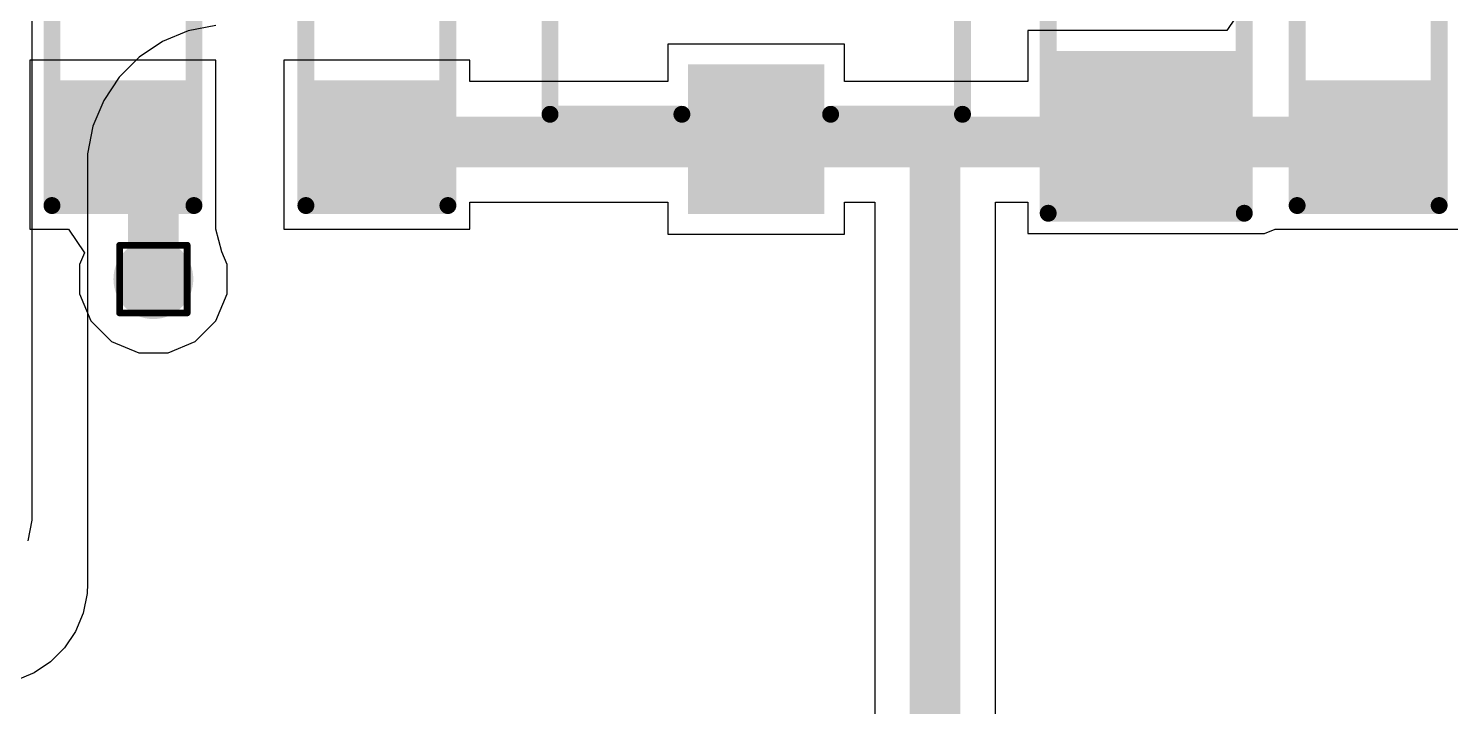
# Model space of a CAD drawing. Header units: inches. Extents: x -40 to 219, y 2 to 133.
# Drawn here: x 63.4 to 74.08, y 18.79 to 23.89 of the extents above; entities that cross this region are included whole.
import ezdxf

# ---------------------------------------------------------------- set-up
doc = ezdxf.new("R2010")
doc.units = ezdxf.units.IN
for name, color, linetype in [('Bottom Layer', 5, 'Continuous'), ('Drill Drawing', 1, 'Continuous'), ('Top Layer', 1, 'Continuous'), ('Top Overlay', 2, 'Continuous'), ('Top Paste', 8, 'Continuous'), ('Top Solder', 216, 'Continuous'), ('Via Holes', 16, 'Continuous')]:
    doc.layers.add(name, color=color, linetype=linetype)

# ---------------------------------------------------------------- blocks, each defined once
blk = doc.blocks.new('RES_0805_51')
at = {"layer": 'Top Layer'}
for points in [[(-1.524, 0.635), (-0.508, 0.635), (-0.508, -0.635), (-1.524, -0.635)], [(0.508, 0.635), (1.524, 0.635), (1.524, -0.635), (0.508, -0.635)]]:
    blk.add_hatch(color=1, dxfattribs=at).paths.add_polyline_path(points)
at = {"layer": 'Top Paste'}
for points in [[(-1.524, 0.635), (-0.508, 0.635), (-0.508, -0.635), (-1.524, -0.635)], [(0.508, 0.635), (1.524, 0.635), (1.524, -0.635), (0.508, -0.635)]]:
    blk.add_hatch(color=8, dxfattribs=at).paths.add_polyline_path(points)
at = {"layer": 'Top Solder'}
for points in [[(-1.6256, 0.7366), (-0.4064, 0.7366), (-0.4064, -0.7366), (-1.6256, -0.7366)], [(0.4064, 0.7366), (1.6256, 0.7366), (1.6256, -0.7366), (0.4064, -0.7366)]]:
    blk.add_hatch(color=216, dxfattribs=at).paths.add_polyline_path(points)
at = {"layer": 'Top Overlay'}
for points in [[(1.6256, 0.7366, 0.127, 0.127, 0), (-1.6256, 0.7366, 0.127, 0.127, 0)], [(-1.6256, -0.7366, 0.127, 0.127, 0), (-1.6256, 0.7366, 0.127, 0.127, 0)], [(1.6256, -0.7366, 0.127, 0.127, 0), (1.6256, 0.7366, 0.127, 0.127, 0)], [(1.6256, -0.7366, 0.127, 0.127, 0), (-1.6256, -0.7366, 0.127, 0.127, 0)]]:
    blk.add_lwpolyline(points, format="xyseb", dxfattribs=at)
for points in [[(-1.65735, 0.7366, 0.0635, 0.0635, 1), (-1.59385, 0.7366, 0.0635, 0.0635, 1)], [(-1.65735, 0.7366, 0.0635, 0.0635, 1), (-1.59385, 0.7366, 0.0635, 0.0635, 1)], [(1.59385, 0.7366, 0.0635, 0.0635, 1), (1.65735, 0.7366, 0.0635, 0.0635, 1)], [(1.59385, 0.7366, 0.0635, 0.0635, 1), (1.65735, 0.7366, 0.0635, 0.0635, 1)], [(-1.65735, -0.7366, 0.0635, 0.0635, 1), (-1.59385, -0.7366, 0.0635, 0.0635, 1)], [(-1.65735, -0.7366, 0.0635, 0.0635, 1), (-1.59385, -0.7366, 0.0635, 0.0635, 1)], [(1.59385, -0.7366, 0.0635, 0.0635, 1), (1.65735, -0.7366, 0.0635, 0.0635, 1)], [(1.59385, -0.7366, 0.0635, 0.0635, 1), (1.65735, -0.7366, 0.0635, 0.0635, 1)]]:
    blk.add_lwpolyline(points, format="xyseb", close=True, dxfattribs=at)
blk = doc.blocks.new('R___0603_57')
at = {"layer": 'Top Layer'}
for points in [[(-0.3809999999999999, 0.4445), (-0.3809999999999999, -0.4445), (-1.143, -0.4445), (-1.143, 0.4445)], [(1.143, 0.4445), (1.143, -0.4445), (0.3809999999999999, -0.4445), (0.3809999999999999, 0.4445)]]:
    blk.add_hatch(color=1, dxfattribs=at).paths.add_polyline_path(points)
at = {"layer": 'Top Paste'}
for points in [[(-0.3809999999999999, 0.4445), (-0.3809999999999999, -0.4445), (-1.143, -0.4445), (-1.143, 0.4445)], [(1.143, 0.4445), (1.143, -0.4445), (0.3809999999999999, -0.4445), (0.3809999999999999, 0.4445)]]:
    blk.add_hatch(color=8, dxfattribs=at).paths.add_polyline_path(points)
at = {"layer": 'Top Solder'}
for points in [[(-0.2794, 0.5460999999999999), (-0.2794, -0.5460999999999999), (-1.2446, -0.5460999999999999), (-1.2446, 0.5460999999999999)], [(1.2446, 0.5460999999999999), (1.2446, -0.5460999999999999), (0.2794, -0.5460999999999999), (0.2794, 0.5460999999999999)]]:
    blk.add_hatch(color=216, dxfattribs=at).paths.add_polyline_path(points)
at = {"layer": 'Top Overlay'}
for points in [[(1.2192, 0.5334, 0.127, 0.127, 0), (-1.2192, 0.5334, 0.127, 0.127, 0)], [(-1.2192, -0.5334, 0.127, 0.127, 0), (-1.2192, 0.5334, 0.127, 0.127, 0)], [(1.2192, -0.5334, 0.127, 0.127, 0), (1.2192, 0.5334, 0.127, 0.127, 0)], [(1.2192, -0.5334, 0.127, 0.127, 0), (-1.2192, -0.5334, 0.127, 0.127, 0)]]:
    blk.add_lwpolyline(points, format="xyseb", dxfattribs=at)
for points in [[(-1.25095, 0.5334, 0.0635, 0.0635, 1), (-1.18745, 0.5334, 0.0635, 0.0635, 1)], [(-1.25095, 0.5334, 0.0635, 0.0635, 1), (-1.18745, 0.5334, 0.0635, 0.0635, 1)], [(1.18745, 0.5334, 0.0635, 0.0635, 1), (1.25095, 0.5334, 0.0635, 0.0635, 1)], [(1.18745, 0.5334, 0.0635, 0.0635, 1), (1.25095, 0.5334, 0.0635, 0.0635, 1)], [(-1.25095, -0.5334, 0.0635, 0.0635, 1), (-1.18745, -0.5334, 0.0635, 0.0635, 1)], [(-1.25095, -0.5334, 0.0635, 0.0635, 1), (-1.18745, -0.5334, 0.0635, 0.0635, 1)], [(1.18745, -0.5334, 0.0635, 0.0635, 1), (1.25095, -0.5334, 0.0635, 0.0635, 1)], [(1.18745, -0.5334, 0.0635, 0.0635, 1), (1.25095, -0.5334, 0.0635, 0.0635, 1)]]:
    blk.add_lwpolyline(points, format="xyseb", close=True, dxfattribs=at)
blk = doc.blocks.new('R___0603_63')
at = {"layer": 'Top Layer'}
for points in [[(-0.3809999999999999, 0.4445), (-0.3809999999999999, -0.4445), (-1.143, -0.4445), (-1.143, 0.4445)], [(1.143, 0.4445), (1.143, -0.4445), (0.3809999999999999, -0.4445), (0.3809999999999999, 0.4445)]]:
    blk.add_hatch(color=1, dxfattribs=at).paths.add_polyline_path(points)
at = {"layer": 'Top Paste'}
for points in [[(-0.3809999999999999, 0.4445), (-0.3809999999999999, -0.4445), (-1.143, -0.4445), (-1.143, 0.4445)], [(1.143, 0.4445), (1.143, -0.4445), (0.3809999999999999, -0.4445), (0.3809999999999999, 0.4445)]]:
    blk.add_hatch(color=8, dxfattribs=at).paths.add_polyline_path(points)
at = {"layer": 'Top Solder'}
for points in [[(-0.2794, 0.5460999999999999), (-0.2794, -0.5460999999999999), (-1.2446, -0.5460999999999999), (-1.2446, 0.5460999999999999)], [(1.2446, 0.5460999999999999), (1.2446, -0.5460999999999999), (0.2794, -0.5460999999999999), (0.2794, 0.5460999999999999)]]:
    blk.add_hatch(color=216, dxfattribs=at).paths.add_polyline_path(points)
at = {"layer": 'Top Overlay'}
for points in [[(-1.2192, 0.5334, 0.127, 0.127, 0), (1.2192, 0.5334, 0.127, 0.127, 0)], [(-1.2192, 0.5334, 0.127, 0.127, 0), (-1.2192, -0.5334, 0.127, 0.127, 0)], [(1.2192, 0.5334, 0.127, 0.127, 0), (1.2192, -0.5334, 0.127, 0.127, 0)], [(-1.2192, -0.5334, 0.127, 0.127, 0), (1.2192, -0.5334, 0.127, 0.127, 0)]]:
    blk.add_lwpolyline(points, format="xyseb", dxfattribs=at)
for points in [[(-1.25095, 0.5334, 0.0635, 0.0635, 1), (-1.18745, 0.5334, 0.0635, 0.0635, 1)], [(-1.25095, 0.5334, 0.0635, 0.0635, 1), (-1.18745, 0.5334, 0.0635, 0.0635, 1)], [(1.18745, 0.5334, 0.0635, 0.0635, 1), (1.25095, 0.5334, 0.0635, 0.0635, 1)], [(1.18745, 0.5334, 0.0635, 0.0635, 1), (1.25095, 0.5334, 0.0635, 0.0635, 1)], [(-1.25095, -0.5334, 0.0635, 0.0635, 1), (-1.18745, -0.5334, 0.0635, 0.0635, 1)], [(-1.25095, -0.5334, 0.0635, 0.0635, 1), (-1.18745, -0.5334, 0.0635, 0.0635, 1)], [(1.18745, -0.5334, 0.0635, 0.0635, 1), (1.25095, -0.5334, 0.0635, 0.0635, 1)], [(1.18745, -0.5334, 0.0635, 0.0635, 1), (1.25095, -0.5334, 0.0635, 0.0635, 1)]]:
    blk.add_lwpolyline(points, format="xyseb", close=True, dxfattribs=at)
blk = doc.blocks.new('R___0603_69')
at = {"layer": 'Top Layer'}
for points in [[(-0.3809999999999999, 0.4445), (-0.3809999999999999, -0.4445), (-1.143, -0.4445), (-1.143, 0.4445)], [(1.143, 0.4445), (1.143, -0.4445), (0.3809999999999999, -0.4445), (0.3809999999999999, 0.4445)]]:
    blk.add_hatch(color=1, dxfattribs=at).paths.add_polyline_path(points)
at = {"layer": 'Top Paste'}
for points in [[(-0.3809999999999999, 0.4445), (-0.3809999999999999, -0.4445), (-1.143, -0.4445), (-1.143, 0.4445)], [(1.143, 0.4445), (1.143, -0.4445), (0.3809999999999999, -0.4445), (0.3809999999999999, 0.4445)]]:
    blk.add_hatch(color=8, dxfattribs=at).paths.add_polyline_path(points)
at = {"layer": 'Top Solder'}
for points in [[(-0.2794, 0.5460999999999999), (-0.2794, -0.5460999999999999), (-1.2446, -0.5460999999999999), (-1.2446, 0.5460999999999999)], [(1.2446, 0.5460999999999999), (1.2446, -0.5460999999999999), (0.2794, -0.5460999999999999), (0.2794, 0.5460999999999999)]]:
    blk.add_hatch(color=216, dxfattribs=at).paths.add_polyline_path(points)
at = {"layer": 'Top Overlay'}
for points in [[(1.2192, 0.5334, 0.127, 0.127, 0), (-1.2192, 0.5334, 0.127, 0.127, 0)], [(-1.2192, -0.5334, 0.127, 0.127, 0), (-1.2192, 0.5334, 0.127, 0.127, 0)], [(1.2192, -0.5334, 0.127, 0.127, 0), (1.2192, 0.5334, 0.127, 0.127, 0)], [(1.2192, -0.5334, 0.127, 0.127, 0), (-1.2192, -0.5334, 0.127, 0.127, 0)]]:
    blk.add_lwpolyline(points, format="xyseb", dxfattribs=at)
for points in [[(-1.25095, 0.5334, 0.0635, 0.0635, 1), (-1.18745, 0.5334, 0.0635, 0.0635, 1)], [(-1.25095, 0.5334, 0.0635, 0.0635, 1), (-1.18745, 0.5334, 0.0635, 0.0635, 1)], [(1.18745, 0.5334, 0.0635, 0.0635, 1), (1.25095, 0.5334, 0.0635, 0.0635, 1)], [(1.18745, 0.5334, 0.0635, 0.0635, 1), (1.25095, 0.5334, 0.0635, 0.0635, 1)], [(-1.25095, -0.5334, 0.0635, 0.0635, 1), (-1.18745, -0.5334, 0.0635, 0.0635, 1)], [(-1.25095, -0.5334, 0.0635, 0.0635, 1), (-1.18745, -0.5334, 0.0635, 0.0635, 1)], [(1.18745, -0.5334, 0.0635, 0.0635, 1), (1.25095, -0.5334, 0.0635, 0.0635, 1)], [(1.18745, -0.5334, 0.0635, 0.0635, 1), (1.25095, -0.5334, 0.0635, 0.0635, 1)]]:
    blk.add_lwpolyline(points, format="xyseb", close=True, dxfattribs=at)
blk = doc.blocks.new('SOT_23_130')
at = {"layer": 'Top Layer'}
for points in [[(-0.41000045, 1.46000089), (0.41000045, 1.46000089), (0.41000045, 0.54000019), (-0.41000045, 0.54000019)], [(-1.36000109, -0.54000019), (-0.54000019, -0.54000019), (-0.54000019, -1.46000089), (-1.36000109, -1.46000089)], [(0.54000019, -0.54000019), (1.36000109, -0.54000019), (1.36000109, -1.46000089), (0.54000019, -1.46000089)]]:
    blk.add_hatch(color=1, dxfattribs=at).paths.add_polyline_path(points)
at = {"layer": 'Top Paste'}
for points in [[(-0.41000045, 1.46000089), (0.41000045, 1.46000089), (0.41000045, 0.54000019), (-0.41000045, 0.54000019)], [(-1.36000109, -0.54000019), (-0.54000019, -0.54000019), (-0.54000019, -1.46000089), (-1.36000109, -1.46000089)], [(0.54000019, -0.54000019), (1.36000109, -0.54000019), (1.36000109, -1.46000089), (0.54000019, -1.46000089)]]:
    blk.add_hatch(color=8, dxfattribs=at).paths.add_polyline_path(points)
at = {"layer": 'Top Solder'}
for points in [[(-0.51160045, 1.56160089), (0.51160045, 1.56160089), (0.51160045, 0.43840019), (-0.51160045, 0.43840019)], [(-1.46160109, -0.43840019), (-0.43840019, -0.43840019), (-0.43840019, -1.56160089), (-1.46160109, -1.56160089)], [(0.43840019, -0.43840019), (1.46160109, -0.43840019), (1.46160109, -1.56160089), (0.43840019, -1.56160089)]]:
    blk.add_hatch(color=216, dxfattribs=at).paths.add_polyline_path(points)
at = {"layer": 'Top Overlay'}
for points in [[(-1.5494, 0.8128, 0.127, 0.127, 0), (-1.54940254, -0.5841999999999999, 0.127, 0.127, 0)], [(-0.5588, 0.8128, 0.127, 0.127, 0), (-1.5494, 0.8128, 0.127, 0.127, 0)], [(1.5494, 0.8128, 0.127, 0.127, 0), (0.5588, 0.8128, 0.127, 0.127, 0)], [(1.54940254, -0.5841999999999999, 0.127, 0.127, 0), (1.5494, 0.8128, 0.127, 0.127, 0)], [(0.3302, -0.7874, 0.127, 0.127, 0), (-0.3302, -0.7874, 0.127, 0.127, 0)], [(-1.5494, -1.1684, 0.127, 0.127, 0), (-1.6764, -1.0414, 0.127, 0.127, 0)], [(-1.6764, -1.0414, 0.127, 0.127, 0), (-1.6764, -1.2954, 0.127, 0.127, 0)], [(-1.5494, -1.1684, 0.127, 0.127, 0), (-1.6764, -1.2954, 0.127, 0.127, 0)]]:
    blk.add_lwpolyline(points, format="xyseb", dxfattribs=at)
for points in [[(-1.58115, 0.8128, 0.0635, 0.0635, 1), (-1.51765, 0.8128, 0.0635, 0.0635, 1)], [(-1.58115, 0.8128, 0.0635, 0.0635, 1), (-1.51765, 0.8128, 0.0635, 0.0635, 1)], [(-0.5905499999999999, 0.8128, 0.0635, 0.0635, 1), (-0.52705, 0.8128, 0.0635, 0.0635, 1)], [(0.52705, 0.8128, 0.0635, 0.0635, 1), (0.5905499999999999, 0.8128, 0.0635, 0.0635, 1)], [(1.51765, 0.8128, 0.0635, 0.0635, 1), (1.58115, 0.8128, 0.0635, 0.0635, 1)], [(1.51765, 0.8128, 0.0635, 0.0635, 1), (1.58115, 0.8128, 0.0635, 0.0635, 1)], [(-1.58115254, -0.5841999999999999, 0.0635, 0.0635, 1), (-1.51765254, -0.5841999999999999, 0.0635, 0.0635, 1)], [(1.51765254, -0.5841999999999999, 0.0635, 0.0635, 1), (1.58115254, -0.5841999999999999, 0.0635, 0.0635, 1)], [(-0.36195, -0.7874, 0.0635, 0.0635, 1), (-0.29845, -0.7874, 0.0635, 0.0635, 1)], [(0.29845, -0.7874, 0.0635, 0.0635, 1), (0.36195, -0.7874, 0.0635, 0.0635, 1)], [(-1.70815, -1.0414, 0.0635, 0.0635, 1), (-1.64465, -1.0414, 0.0635, 0.0635, 1)], [(-1.70815, -1.0414, 0.0635, 0.0635, 1), (-1.64465, -1.0414, 0.0635, 0.0635, 1)], [(-1.58115, -1.1684, 0.0635, 0.0635, 1), (-1.51765, -1.1684, 0.0635, 0.0635, 1)], [(-1.58115, -1.1684, 0.0635, 0.0635, 1), (-1.51765, -1.1684, 0.0635, 0.0635, 1)], [(-1.70815, -1.2954, 0.0635, 0.0635, 1), (-1.64465, -1.2954, 0.0635, 0.0635, 1)], [(-1.70815, -1.2954, 0.0635, 0.0635, 1), (-1.64465, -1.2954, 0.0635, 0.0635, 1)]]:
    blk.add_lwpolyline(points, format="xyseb", close=True, dxfattribs=at)

msp = doc.modelspace()

# ---------------------------------------------------------------- hatches: boundary and pattern name
at = {"layer": 'Bottom Layer'}
h = msp.add_hatch(color=5, dxfattribs=at)
edge = h.paths.add_edge_path()
edge.add_arc((64.33922107999999, 22.00339008), 0.2999994, 0, 360)
at = {"layer": 'Top Layer'}
h = msp.add_hatch(color=1, dxfattribs=at)
edge = h.paths.add_edge_path()
edge.add_arc((64.33922107999999, 22.00339008), 0.2999994, 0, 360)
at = {"layer": 'Via Holes'}
h = msp.add_hatch(color=7, dxfattribs=at)
edge = h.paths.add_edge_path()
edge.add_arc((64.33922107999999, 22.00339008), 0.1499997, 0, 360)

# ---------------------------------------------------------------- linework, layer by layer
at = {"layer": 'Bottom Layer'}
for p, q in [((63.42930926, 20.27009154), (63.42932195999999, 33.49564294)), ((64.60144813999999, 23.8673132), (64.40693748, 23.7867444)), ((64.80793489999999, 23.908385), (64.60144813999999, 23.8673132)), ((64.40693748, 23.7867444), (64.23188576, 23.6697774)), ((64.23188576, 23.6697774), (64.08301636, 23.520908)), ((64.08301636, 23.520908), (63.96604935999999, 23.34585628)), ((63.96604935999999, 23.34585628), (63.88548056, 23.15134562)), ((63.88548056, 23.15134562), (63.84440876, 22.94485886)), ((63.84440876, 22.94485886), (63.8444113, 22.8395911)), ((63.8444113, 22.83959364), (63.84440621999999, 19.71537332)), ((63.8444113, 22.8395911), (63.8444113, 22.83959364)), ((63.42930418, 20.270089), (63.42930926, 20.27009154)), ((63.42931688, 20.19161316), (63.42930418, 20.270089)), ((63.39871496, 20.03767138), (63.42931688, 20.19161316)), ((63.84440621999999, 19.71537332), (63.84074862, 19.64088274)), ((63.84074862, 19.64088274), (63.8116834, 19.49476162)), ((63.8116834, 19.49476162), (63.75467056, 19.35711902)), ((63.75467056, 19.35711902), (63.67190212, 19.23324322)), ((63.67190212, 19.23324322), (63.56655561999999, 19.12789672)), ((63.56655561999999, 19.12789672), (63.44267982, 19.04512828)), ((63.44267982, 19.04512828), (63.30503722, 18.98811544))]:
    msp.add_line(p, q, dxfattribs=at)
at = {"layer": 'Drill Drawing'}
for points in [[(64.08522108, 22.25739008, 0.0508, 0.0508, 0), (64.59322107999999, 22.25739008, 0.0508, 0.0508, 0)], [(64.08522108, 21.74939008, 0.0508, 0.0508, 0), (64.08522108, 22.25739008, 0.0508, 0.0508, 0)], [(64.59322107999999, 21.74939008, 0.0508, 0.0508, 0), (64.59322107999999, 22.25739008, 0.0508, 0.0508, 0)], [(64.08522108, 21.74939008, 0.0508, 0.0508, 0), (64.59322107999999, 21.74939008, 0.0508, 0.0508, 0)]]:
    msp.add_lwpolyline(points, format="xyseb", dxfattribs=at)
for points in [[(64.07252107999999, 22.25739008, 0.0254, 0.0254, 1), (64.09792107999999, 22.25739008, 0.0254, 0.0254, 1)], [(64.07252107999999, 22.25739008, 0.0254, 0.0254, 1), (64.09792107999999, 22.25739008, 0.0254, 0.0254, 1)], [(64.58052108, 22.25739008, 0.0254, 0.0254, 1), (64.60592107999999, 22.25739008, 0.0254, 0.0254, 1)], [(64.58052108, 22.25739008, 0.0254, 0.0254, 1), (64.60592107999999, 22.25739008, 0.0254, 0.0254, 1)], [(64.07252107999999, 21.74939008, 0.0254, 0.0254, 1), (64.09792107999999, 21.74939008, 0.0254, 0.0254, 1)], [(64.07252107999999, 21.74939008, 0.0254, 0.0254, 1), (64.09792107999999, 21.74939008, 0.0254, 0.0254, 1)], [(64.58052108, 21.74939008, 0.0254, 0.0254, 1), (64.60592107999999, 21.74939008, 0.0254, 0.0254, 1)], [(64.58052108, 21.74939008, 0.0254, 0.0254, 1), (64.60592107999999, 21.74939008, 0.0254, 0.0254, 1)]]:
    msp.add_lwpolyline(points, format="xyseb", close=True, dxfattribs=at)
at = {"layer": 'Top Layer'}
for p, q in [((72.52496544, 24.0472087), (72.40424177999999, 23.86940616)), ((72.40424177999999, 23.86940616), (70.90959148, 23.86940616)), ((70.90959148, 23.86940616), (70.90959148, 23.48665356)), ((69.53262953999999, 23.76790014), (68.20463117999999, 23.76790014)), ((68.20463117999999, 23.76790014), (68.20463117999999, 23.48665356)), ((69.53262953999999, 23.48665356), (69.53262953999999, 23.76790014)), ((64.80912108, 23.6479969), (63.41212108, 23.6479969)), ((63.41212108, 23.6479969), (63.41212108, 22.3779969)), ((64.80912108, 22.37800198), (64.80912108, 23.6479969)), ((66.71713098, 23.6479969), (65.32013098, 23.6479969)), ((65.32013098, 23.6479969), (65.32013098, 22.3779969)), ((66.71713098, 23.48665356), (66.71713098, 23.6479969)), ((68.20463117999999, 23.48665356), (66.71713098, 23.48665356)), ((70.90959148, 23.48665356), (69.53262953999999, 23.48665356)), ((66.71713098, 22.3779969), (66.71713098, 22.58023932)), ((66.71713098, 22.58023932), (68.20463117999999, 22.58023932)), ((68.20463117999999, 22.58023932), (68.20463117999999, 22.33990198)), ((69.53262953999999, 22.33990198), (69.53262953999999, 22.58023932)), ((69.53262953999999, 22.58023932), (69.75857016, 22.58023932)), ((69.75857016, 22.58023932), (69.75857016, 11.98862474)), ((70.6649844, 11.98862474), (70.6649844, 22.58023932)), ((70.6649844, 22.58023932), (70.90959148, 22.58023932)), ((70.90959148, 22.58023932), (70.90959148, 22.34540616)), ((63.41212108, 22.3779969), (63.70229321999999, 22.3779969)), ((63.70229321999999, 22.3779969), (63.82109663999999, 22.20019436)), ((64.80912362, 22.37799944), (64.80912108, 22.37800198)), ((64.80912615999999, 22.37800198), (64.80912362, 22.37799944)), ((64.85429498, 22.20756544), (64.80912615999999, 22.37800198)), ((65.32013098, 22.3779969), (66.71713098, 22.3779969)), ((68.20463117999999, 22.33990198), (69.53262953999999, 22.33990198)), ((70.90959148, 22.34540616), (72.60297392, 22.34540616)), ((72.60297392, 22.34540616), (72.68758894, 22.34540108)), ((72.68758894, 22.34539854), (72.76728397999999, 22.37798674)), ((72.68758894, 22.34540108), (72.68758894, 22.34539854)), ((72.76728397999999, 22.37798674), (72.76728652, 22.37799182)), ((72.76728652, 22.37799182), (74.1642789, 22.37799182)), ((63.82109663999999, 22.20019436), (63.78522167999999, 22.11358798)), ((64.89322048, 22.11358798), (64.85429498, 22.20756544)), ((63.78522167999999, 22.11358798), (63.78522167999999, 21.89319218)), ((64.89322048, 21.89319218), (64.89322048, 22.11358798)), ((63.78522167999999, 21.89319218), (63.86956237999999, 21.68957562)), ((64.80887978, 21.68957562), (64.89322048, 21.89319218)), ((63.86956237999999, 21.68957562), (64.02540662, 21.53373138)), ((64.65303553999999, 21.53373138), (64.80887978, 21.68957562)), ((64.02540662, 21.53373138), (64.22902318, 21.44939068)), ((64.44941898, 21.44939068), (64.65303553999999, 21.53373138)), ((64.22902318, 21.44939068), (64.44941898, 21.44939068))]:
    msp.add_line(p, q, dxfattribs=at)
for points in [[(64.33922107999999, 22.00339008, 0.3809999999999999, 0.3809999999999999, 0), (64.33922107999999, 23.0129969, 0.3809999999999999, 0.3809999999999999, 0)], [(66.01863098, 23.03344644, 0.3809999999999999, 0.3809999999999999, 0), (70.21177727999999, 23.03344644, 0.3809999999999999, 0.3809999999999999, 0)], [(70.21177727999999, 23.03344644, 0.3809999999999999, 0.3809999999999999, 0), (73.44532428, 23.03344644, 0.3809999999999999, 0.3809999999999999, 0)], [(70.21177727999999, 10.33730978, 0.3809999999999999, 0.3809999999999999, 0), (70.21177727999999, 23.03344644, 0.3809999999999999, 0.3809999999999999, 0)], [(73.44532428, 23.03344644, 0.3809999999999999, 0.3809999999999999, 0), (73.46577889999999, 23.01299182, 0.3809999999999999, 0.3809999999999999, 0)]]:
    msp.add_lwpolyline(points, format="xyseb", dxfattribs=at)
for points in [[(64.24397108, 23.0129969, 0.1905, 0.1905, 1), (64.43447108, 23.0129969, 0.1905, 0.1905, 1)], [(65.92338098, 23.03344644, 0.1905, 0.1905, 1), (66.11388097999999, 23.03344644, 0.1905, 0.1905, 1)], [(70.11652728, 23.03344644, 0.1905, 0.1905, 1), (70.30702727999999, 23.03344644, 0.1905, 0.1905, 1)], [(70.11652728, 23.03344644, 0.1905, 0.1905, 1), (70.30702727999999, 23.03344644, 0.1905, 0.1905, 1)], [(70.11652728, 23.03344644, 0.1905, 0.1905, 1), (70.30702727999999, 23.03344644, 0.1905, 0.1905, 1)], [(73.35007428, 23.03344644, 0.1905, 0.1905, 1), (73.54057428, 23.03344644, 0.1905, 0.1905, 1)], [(73.35007428, 23.03344644, 0.1905, 0.1905, 1), (73.54057428, 23.03344644, 0.1905, 0.1905, 1)], [(73.3705289, 23.01299182, 0.1905, 0.1905, 1), (73.5610289, 23.01299182, 0.1905, 0.1905, 1)], [(64.24397108, 22.00339008, 0.1905, 0.1905, 1), (64.43447108, 22.00339008, 0.1905, 0.1905, 1)]]:
    msp.add_lwpolyline(points, format="xyseb", close=True, dxfattribs=at)

# ---------------------------------------------------------------- block references
for name, p, rotation in [('RES_0805_51', (71.79859148, 24.12340616), 270), ('SOT_23_130', (68.86863036, 24.0539016), 180), ('R___0603_63', (64.11062108, 23.7749969), 90), ('R___0603_57', (66.01863098, 23.7749969), 270), ('R___0603_69', (73.46577889999999, 23.77499182), 270)]:
    msp.add_blockref(name, p, dxfattribs=dict(rotation=rotation))

doc.saveas('drawing.dxf')
